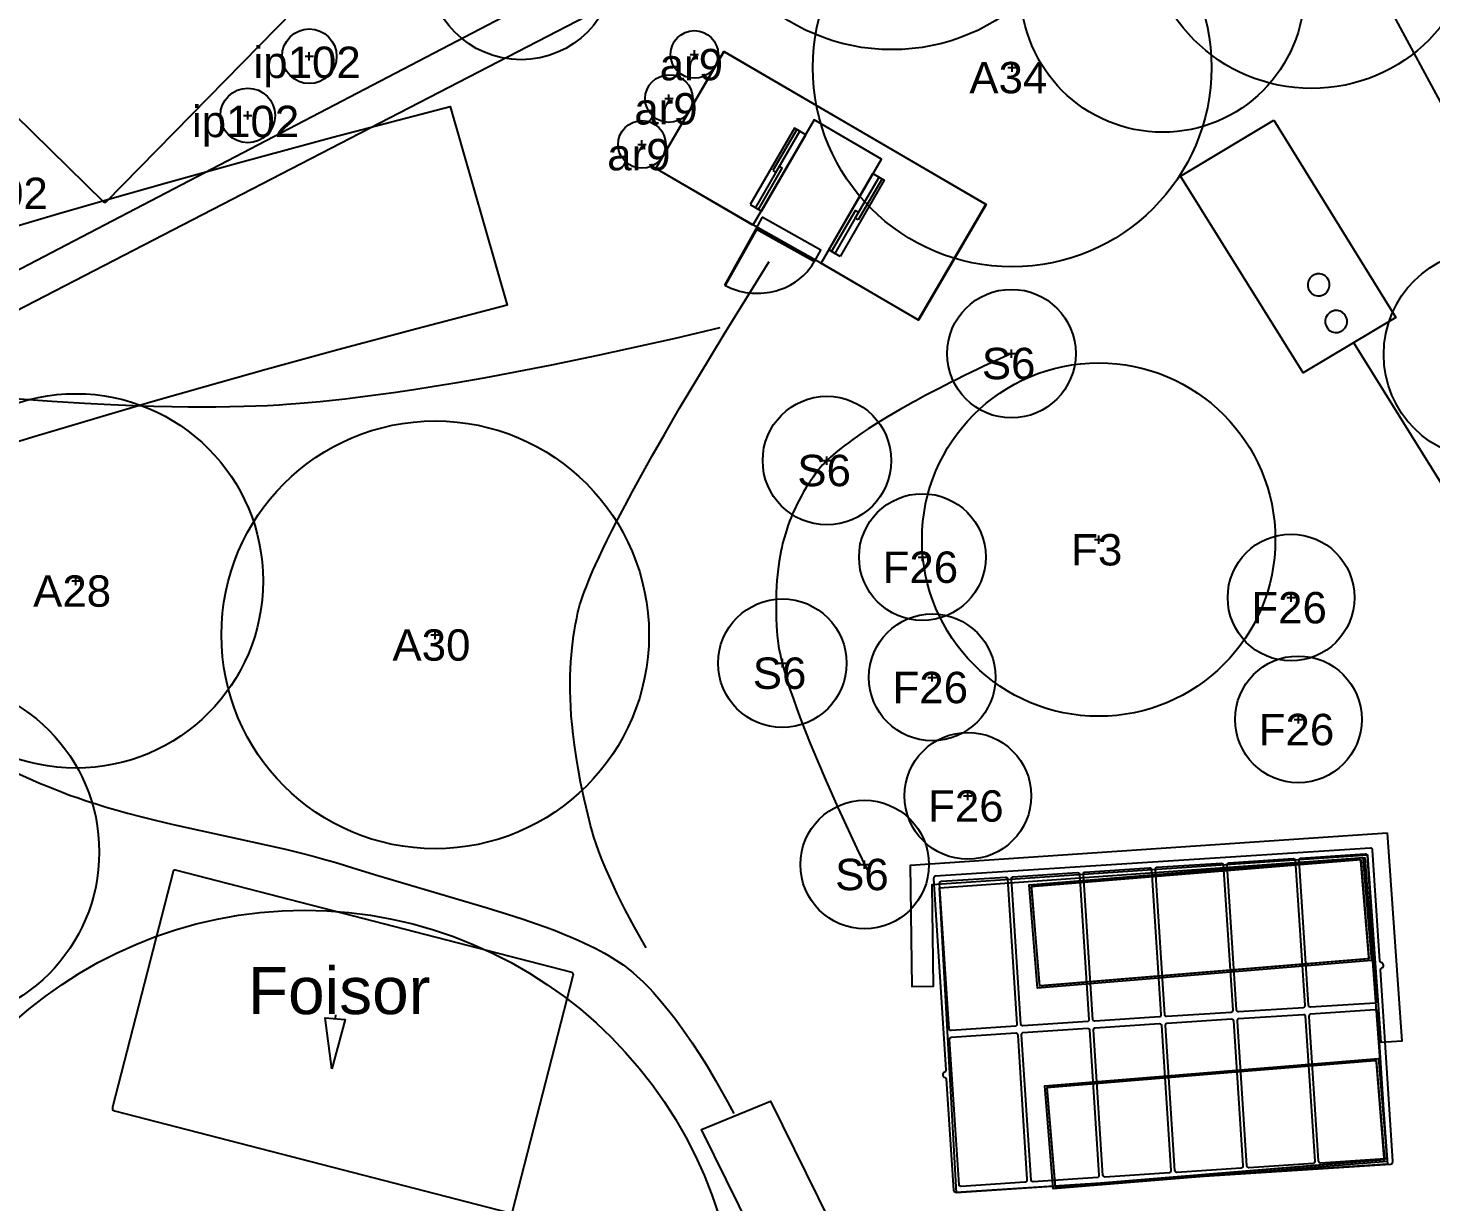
# Model space of a CAD drawing. Header units: millimetres. Extents: x 0 to 135, y -17 to 120.
# Drawn here: x 68.67 to 85.64, y 66.62 to 80.81 of the extents above; entities that cross this region are included whole.
import ezdxf

# ---------------------------------------------------------------- set-up
doc = ezdxf.new("R2010")
doc.units = ezdxf.units.MM
for name, color, linetype in [('Accessory', 7, 'Continuous'), ('Cylinder', 7, 'Continuous'), ('Door', 7, 'Continuous'), ('Edging', 7, 'Continuous'), ('Extrusion', 7, 'Continuous'), ('Fence', 7, 'Continuous'), ('House', 7, 'Continuous'), ('Label', 7, 'Continuous'), ('Path', 7, 'Continuous'), ('Patio', 7, 'Continuous'), ('Plan View', 7, 'Continuous'), ('Plant', 7, 'Continuous'), ('Plant Row', 7, 'Continuous'), ('Region', 7, 'Continuous'), ('Retaining Wall', 7, 'Continuous'), ('Sprinkler Line', 7, 'Continuous'), ('Stone Path', 7, 'Continuous')]:
    doc.layers.add(name, color=color, linetype=linetype)
picture_1 = doc.add_image_def('image1.jpg', size_in_pixel=(8192, 8192))

# ---------------------------------------------------------------- blocks, each defined once
blk = doc.blocks.new('1')
at = {"flags": 1}
for tag in ['Export Name', 'Export Layer']:
    blk.add_attdef(tag, (0, 0), '', height=0.0254, dxfattribs=at)
at = {"layer": 'Plan View'}
image = blk.add_image(picture_1, insert=(0, 0), size_in_units=(120, 120), dxfattribs=dict(at, fade=50))
image.dxf.flags = 7
blk = doc.blocks.new('8')
at = {"layer": 'Path'}
blk.add_lwpolyline([(84.722, 51.474), (76.816, 67.495), (77.648, 67.837), (85.554, 51.816)], close=True, dxfattribs=at)
at = {"flags": 1}
for tag in ['Export Name', 'Export Layer']:
    blk.add_attdef(tag, (0, 0), '', height=0.0254, dxfattribs=at)
blk = doc.blocks.new('12')
at = {"layer": 'Retaining Wall'}
blk.add_lwpolyline([(85.106, 71.081), (85.285, 68.563), (85.032, 68.545), (84.871, 70.81), (79.599, 70.452), (79.615, 69.223), (79.361, 69.219), (79.342, 70.689)], close=True, dxfattribs=at)
at = {"flags": 1}
for tag in ['Export Name', 'Export Layer']:
    blk.add_attdef(tag, (0, 0), '', height=0.0254, dxfattribs=at)
blk = doc.blocks.new('13')
at = {"layer": 'Region'}
blk.add_lwpolyline([(84.836, 70.782), (85.111, 67.074), (79.9, 66.728), (79.694, 70.418)], close=True, dxfattribs=at)
at = {"flags": 1}
for tag in ['Export Name', 'Export Layer']:
    blk.add_attdef(tag, (0, 0), '', height=0.0254, dxfattribs=at)
blk = doc.blocks.new('26')
at = {"layer": 'Path'}
blk.add_lwpolyline([(68.5, 78.405), (69.043, 78.565), (69.633, 78.736), (70.357, 78.942), (71.228, 79.184), (72.359, 79.49), (73.776, 79.862), (74.465, 77.459), (73.373, 77.174), (72.416, 76.917), (71.553, 76.68), (70.81, 76.472), (70.186, 76.293), (69.651, 76.138), (69.165, 75.993), (68.731, 75.862), (68.351, 75.745)], dxfattribs=at)
at = {"flags": 1}
for tag in ['Export Name', 'Export Layer']:
    blk.add_attdef(tag, (0, 0), '', height=0.0254, dxfattribs=at)
blk = doc.blocks.new('32')
at = {"layer": 'Patio'}
blk.add_lwpolyline([(83.737, 79.695), (85.213, 77.311), (84.089, 76.641), (82.606, 79.018)], close=True, dxfattribs=at)
at = {"flags": 1}
for tag in ['Export Name', 'Export Layer']:
    blk.add_attdef(tag, (0, 0), '', height=0.0254, dxfattribs=at)
blk = doc.blocks.new('33')
at = {"layer": 'House'}
blk.add_lwpolyline([(77.437, 78.426), (76.265, 79.11), (77.09, 80.524), (80.256, 78.677), (79.44, 77.278), (78.261, 77.965), (78.993, 79.225), (78.178, 79.7)], close=True, dxfattribs=at)
at = {"flags": 1}
for tag in ['Export Name', 'Export Layer']:
    blk.add_attdef(tag, (0, 0), '', height=0.0254, dxfattribs=at)
blk = doc.blocks.new('34')
at = {"layer": 'House'}
blk.add_lwpolyline([(77.434, 78.428), (76.262, 79.112), (77.086, 80.526), (80.253, 78.679), (79.437, 77.28), (78.258, 77.968)], close=True, dxfattribs=at)
at = {"flags": 1}
for tag in ['Export Name', 'Export Layer']:
    blk.add_attdef(tag, (0, 0), '', height=0.0254, dxfattribs=at)
blk = doc.blocks.new('49')
at = {"layer": 'Door'}
for points in [[(78.49, 78.047), (78.353, 78.127), (78.888, 79.05), (79.026, 78.97)], [(78.71, 78.489), (78.673, 78.51), (78.962, 79.007), (78.998, 78.986)], [(78.426, 78.085), (78.389, 78.106), (78.678, 78.603), (78.714, 78.581)]]:
    blk.add_lwpolyline(points, close=True, dxfattribs=at)
at = {"flags": 1}
for tag in ['Export Name', 'Export Layer']:
    blk.add_attdef(tag, (0, 0), '', height=0.0254, dxfattribs=at)
blk = doc.blocks.new('50')
at = {"layer": 'Door'}
for points in [[(77.403, 78.675), (77.54, 78.595), (78.076, 79.518), (77.939, 79.598)], [(77.677, 79.085), (77.714, 79.064), (78.003, 79.56), (77.966, 79.582)], [(77.467, 78.638), (77.503, 78.617), (77.792, 79.113), (77.755, 79.135)]]:
    blk.add_lwpolyline(points, close=True, dxfattribs=at)
at = {"flags": 1}
for tag in ['Export Name', 'Export Layer']:
    blk.add_attdef(tag, (0, 0), '', height=0.0254, dxfattribs=at)
blk = doc.blocks.new('51')
at = {"layer": 'Door'}
for points in [[(77.097, 77.7), (77.478, 78.382)], [(77.102, 77.697), (77.136, 77.68), (77.17, 77.665), (77.205, 77.651), (77.241, 77.639), (77.276, 77.629), (77.313, 77.62), (77.349, 77.613), (77.386, 77.608), (77.423, 77.605), (77.46, 77.603), (77.497, 77.602), (77.534, 77.603), (77.571, 77.606), (77.608, 77.611), (77.645, 77.617), (77.681, 77.624), (77.717, 77.633), (77.752, 77.644), (77.787, 77.656), (77.821, 77.67), (77.855, 77.685), (77.888, 77.702), (77.92, 77.72), (77.951, 77.74), (77.976, 77.758), (78.001, 77.776), (78.024, 77.796), (78.047, 77.816), (78.069, 77.838), (78.091, 77.861), (78.111, 77.884), (78.13, 77.909), (78.149, 77.935), (78.166, 77.961), (78.182, 77.989)]]:
    blk.add_lwpolyline(points, dxfattribs=at)
for points in [[(77.484, 78.379), (77.102, 77.697), (77.136, 77.68), (77.17, 77.665), (77.205, 77.651), (77.241, 77.639), (77.276, 77.629), (77.313, 77.62), (77.349, 77.613), (77.386, 77.608), (77.423, 77.605), (77.46, 77.603), (77.497, 77.602), (77.534, 77.603), (77.571, 77.606), (77.608, 77.611), (77.645, 77.617), (77.681, 77.624), (77.717, 77.633), (77.752, 77.644), (77.787, 77.656), (77.821, 77.67), (77.855, 77.685), (77.888, 77.702), (77.92, 77.72), (77.951, 77.74), (77.976, 77.758), (78.001, 77.776), (78.024, 77.796), (78.047, 77.816), (78.069, 77.838), (78.091, 77.861), (78.111, 77.884), (78.13, 77.909), (78.149, 77.935), (78.166, 77.961), (78.182, 77.989)], [(77.549, 78.521), (77.471, 78.383), (78.181, 77.986), (78.258, 78.125)]]:
    blk.add_lwpolyline(points, close=True, dxfattribs=at)
at = {"flags": 1}
for tag in ['Export Name', 'Export Layer']:
    blk.add_attdef(tag, (0, 0), '', height=0.0254, dxfattribs=at)
blk = doc.blocks.new('66')
at = {"layer": 'Fence'}
blk.add_lwpolyline([(84.144, 62.277), (96.114, 68.058)], dxfattribs=at)
at = {"flags": 1}
for tag in ['Export Name', 'Export Layer']:
    blk.add_attdef(tag, (0, 0), '', height=0.0254, dxfattribs=at)
blk = doc.blocks.new('71')
at = {"layer": 'Plant'}
for points in [[(80.52, 80.331), (80.621, 80.331)], [(80.571, 80.28), (80.571, 80.382)]]:
    blk.add_lwpolyline(points, dxfattribs=at)
blk.add_circle((80.571, 80.331), 2.41, dxfattribs=at)
at = {"flags": 1}
for tag in ['Export Name', 'Export Layer']:
    blk.add_attdef(tag, (0, 0), '', height=0.0254, dxfattribs=at)
blk = doc.blocks.new('72')
at = {"layer": 'Plant'}
for points in [[(79.067, 82.957), (79.168, 82.957)], [(79.118, 82.906), (79.118, 83.008)]]:
    blk.add_lwpolyline(points, dxfattribs=at)
blk.add_circle((79.118, 82.957), 2.41, dxfattribs=at)
at = {"flags": 1}
for tag in ['Export Name', 'Export Layer']:
    blk.add_attdef(tag, (0, 0), '', height=0.0254, dxfattribs=at)
blk = doc.blocks.new('82')
at = {"layer": 'Plant'}
for points in [[(86.281, 76.862), (86.382, 76.862)], [(86.331, 76.811), (86.331, 76.912)]]:
    blk.add_lwpolyline(points, dxfattribs=at)
blk.add_circle((86.331, 76.862), 1.266, dxfattribs=at)
at = {"flags": 1}
for tag in ['Export Name', 'Export Layer']:
    blk.add_attdef(tag, (0, 0), '', height=0.0254, dxfattribs=at)
blk = doc.blocks.new('88')
at = {"layer": 'Plant'}
for points in [[(79.435, 74.414), (79.536, 74.414)], [(79.486, 74.363), (79.486, 74.465)]]:
    blk.add_lwpolyline(points, dxfattribs=at)
blk.add_circle((79.486, 74.414), 0.766, dxfattribs=at)
at = {"flags": 1}
for tag in ['Export Name', 'Export Layer']:
    blk.add_attdef(tag, (0, 0), '', height=0.0254, dxfattribs=at)
blk = doc.blocks.new('89')
at = {"layer": 'Plant'}
for points in [[(83.982, 72.452), (84.084, 72.452)], [(84.033, 72.401), (84.033, 72.502)]]:
    blk.add_lwpolyline(points, dxfattribs=at)
blk.add_circle((84.033, 72.452), 0.766, dxfattribs=at)
at = {"flags": 1}
for tag in ['Export Name', 'Export Layer']:
    blk.add_attdef(tag, (0, 0), '', height=0.0254, dxfattribs=at)
blk = doc.blocks.new('90')
at = {"layer": 'Plant'}
for points in [[(83.944, 73.874), (83.944, 73.976)], [(83.893, 73.925), (83.995, 73.925)]]:
    blk.add_lwpolyline(points, dxfattribs=at)
blk.add_circle((83.944, 73.925), 0.766, dxfattribs=at)
at = {"flags": 1}
for tag in ['Export Name', 'Export Layer']:
    blk.add_attdef(tag, (0, 0), '', height=0.0254, dxfattribs=at)
blk = doc.blocks.new('91')
at = {"layer": 'Plant'}
for points in [[(79.985, 71.528), (80.086, 71.528)], [(80.036, 71.477), (80.036, 71.579)]]:
    blk.add_lwpolyline(points, dxfattribs=at)
blk.add_circle((80.036, 71.528), 0.766, dxfattribs=at)
at = {"flags": 1}
for tag in ['Export Name', 'Export Layer']:
    blk.add_attdef(tag, (0, 0), '', height=0.0254, dxfattribs=at)
blk = doc.blocks.new('92')
at = {"layer": 'Plant'}
for points in [[(76.679, 80.489), (76.78, 80.489)], [(76.729, 80.438), (76.729, 80.54)]]:
    blk.add_lwpolyline(points, dxfattribs=at)
blk.add_circle((76.729, 80.489), 0.288, dxfattribs=at)
at = {"flags": 1}
for tag in ['Export Name', 'Export Layer']:
    blk.add_attdef(tag, (0, 0), '', height=0.0254, dxfattribs=at)
blk = doc.blocks.new('93')
at = {"layer": 'Plant'}
for points in [[(76.371, 79.955), (76.473, 79.955)], [(76.422, 79.904), (76.422, 80.006)]]:
    blk.add_lwpolyline(points, dxfattribs=at)
blk.add_circle((76.422, 79.955), 0.288, dxfattribs=at)
at = {"flags": 1}
for tag in ['Export Name', 'Export Layer']:
    blk.add_attdef(tag, (0, 0), '', height=0.0254, dxfattribs=at)
blk = doc.blocks.new('100')
at = {"layer": 'Plant'}
for points in [[(71.277, 79.752), (71.379, 79.752)], [(71.328, 79.701), (71.328, 79.803)]]:
    blk.add_lwpolyline(points, dxfattribs=at)
blk.add_circle((71.328, 79.752), 0.33, dxfattribs=at)
at = {"flags": 1}
for tag in ['Export Name', 'Export Layer']:
    blk.add_attdef(tag, (0, 0), '', height=0.0254, dxfattribs=at)
blk = doc.blocks.new('114')
at = {"layer": 'Plant'}
for points in [[(73.544, 73.474), (73.646, 73.474)], [(73.595, 73.423), (73.595, 73.524)]]:
    blk.add_lwpolyline(points, dxfattribs=at)
blk.add_circle((73.595, 73.474), 2.585, dxfattribs=at)
at = {"flags": 1}
for tag in ['Export Name', 'Export Layer']:
    blk.add_attdef(tag, (0, 0), '', height=0.0254, dxfattribs=at)
blk = doc.blocks.new('130')
at = {"layer": 'Plant'}
for points in [[(74.633, 81.509), (74.633, 81.61)], [(74.582, 81.56), (74.684, 81.56)]]:
    blk.add_lwpolyline(points, dxfattribs=at)
blk.add_circle((74.633, 81.56), 1.134, dxfattribs=at)
at = {"flags": 1}
for tag in ['Export Name', 'Export Layer']:
    blk.add_attdef(tag, (0, 0), '', height=0.0254, dxfattribs=at)
blk = doc.blocks.new('138')
at = {"layer": 'Plant'}
for points in [[(69.251, 74.075), (69.251, 74.176)], [(69.2, 74.126), (69.302, 74.126)]]:
    blk.add_lwpolyline(points, dxfattribs=at)
blk.add_circle((69.251, 74.126), 2.263, dxfattribs=at)
at = {"flags": 1}
for tag in ['Export Name', 'Export Layer']:
    blk.add_attdef(tag, (0, 0), '', height=0.0254, dxfattribs=at)
blk = doc.blocks.new('152')
at = {"layer": 'Plant'}
for points in [[(81.618, 74.574), (81.618, 74.676)], [(81.567, 74.625), (81.668, 74.625)]]:
    blk.add_lwpolyline(points, dxfattribs=at)
blk.add_circle((81.618, 74.625), 2.136, dxfattribs=at)
at = {"flags": 1}
for tag in ['Export Name', 'Export Layer']:
    blk.add_attdef(tag, (0, 0), '', height=0.0254, dxfattribs=at)
blk = doc.blocks.new('179')
at = {"layer": 'Accessory'}
blk.add_lwpolyline([(74.481, 66.493), (74.504, 66.488), (74.51, 66.488), (74.516, 66.489), (74.522, 66.493), (74.529, 66.505), (75.265, 69.355), (75.266, 69.367), (75.264, 69.378), (75.261, 69.384), (75.252, 69.391), (70.453, 70.629), (70.447, 70.63), (70.441, 70.628), (70.435, 70.625), (70.428, 70.614), (69.692, 67.763), (69.691, 67.746), (69.695, 67.734), (69.701, 67.729), (69.717, 67.722)], close=True, dxfattribs=at)
at = {"flags": 1}
for tag in ['Export Name', 'Export Layer']:
    blk.add_attdef(tag, (0, 0), '', height=0.0254, dxfattribs=at)
blk = doc.blocks.new('186')
at = {"layer": 'Accessory'}
blk.add_lwpolyline([(69.596, 78.703), (69.606, 78.702), (69.612, 78.705), (72.091, 81.233), (72.096, 81.24), (72.098, 81.246), (72.1, 81.253), (72.099, 81.26), (72.094, 81.273), (68.222, 85.07), (68.208, 85.079), (68.202, 85.081), (68.194, 85.081), (68.188, 85.079), (65.71, 82.551), (65.705, 82.544), (65.701, 82.531), (65.701, 82.525), (65.706, 82.511), (69.586, 78.709)], close=True, dxfattribs=at)
at = {"flags": 1}
for tag in ['Export Name', 'Export Layer']:
    blk.add_attdef(tag, (0, 0), '', height=0.0254, dxfattribs=at)
blk = doc.blocks.new('203')
at = {"layer": 'Accessory'}
for points in [[(79.879, 66.74), (79.891, 66.738), (85.148, 67.077), (85.159, 67.08), (85.165, 67.083), (85.172, 67.093), (85.174, 67.111), (85.026, 69.423), (85.029, 69.435), (85.032, 69.441), (85.039, 69.446), (85.051, 69.452), (85.057, 69.458), (85.061, 69.47), (85.061, 69.481), (85.059, 69.493), (85.055, 69.502), (85.049, 69.507), (85.032, 69.513), (85.026, 69.517), (85.019, 69.533), (84.93, 70.872), (84.927, 70.884), (84.922, 70.892), (84.915, 70.895), (84.904, 70.897), (79.641, 70.557), (79.633, 70.554), (79.63, 70.551), (79.623, 70.542), (79.621, 70.525), (79.769, 68.218), (79.768, 68.206), (79.766, 68.2), (79.763, 68.194), (79.756, 68.189), (79.745, 68.183), (79.739, 68.177), (79.734, 68.165), (79.734, 68.148), (79.738, 68.137), (79.742, 68.131), (79.746, 68.127), (79.763, 68.122), (79.769, 68.117), (79.775, 68.106), (79.864, 66.763), (79.868, 66.751), (79.873, 66.744)], [(83.304, 68.917), (83.299, 68.919), (83.293, 68.925), (83.286, 68.942), (83.173, 70.687), (83.175, 70.704), (83.178, 70.71), (83.183, 70.716), (83.189, 70.719), (83.971, 70.771), (83.977, 70.77), (83.983, 70.768), (83.99, 70.762), (83.995, 70.751), (84.109, 68.994), (84.107, 68.983), (84.104, 68.976), (84.099, 68.97), (84.093, 68.967), (83.31, 68.916)], [(84.168, 68.975), (84.161, 68.983), (84.156, 69), (84.043, 70.745), (84.044, 70.756), (84.046, 70.763), (84.052, 70.772), (84.058, 70.775), (84.84, 70.827), (84.852, 70.825), (84.859, 70.82), (84.864, 70.809), (84.979, 69.052), (84.977, 69.041), (84.974, 69.032), (84.968, 69.026), (84.962, 69.023), (84.18, 68.972), (84.174, 68.973)], [(80.69, 68.75), (80.685, 68.754), (80.678, 68.768), (80.564, 70.519), (80.565, 70.53), (80.569, 70.542), (80.575, 70.548), (80.58, 70.551), (81.363, 70.602), (81.374, 70.599), (81.38, 70.594), (81.385, 70.582), (81.499, 68.826), (81.497, 68.815), (81.495, 68.809), (81.49, 68.803), (81.485, 68.799), (80.702, 68.747), (80.696, 68.748)], [(81.56, 68.806), (81.554, 68.811), (81.548, 68.822), (81.434, 70.577), (81.435, 70.588), (81.44, 70.6), (81.444, 70.604), (81.45, 70.607), (82.232, 70.659), (82.239, 70.658), (82.244, 70.656), (82.25, 70.651), (82.256, 70.635), (82.369, 68.884), (82.368, 68.873), (82.365, 68.865), (82.36, 68.858), (82.354, 68.855), (81.571, 68.803), (81.566, 68.804)], [(82.435, 68.86), (82.429, 68.862), (82.423, 68.867), (82.418, 68.879), (82.304, 70.635), (82.305, 70.646), (82.308, 70.653), (82.313, 70.66), (82.321, 70.664), (83.102, 70.715), (83.113, 70.712), (83.119, 70.708), (83.125, 70.693), (83.239, 68.936), (83.237, 68.925), (83.234, 68.919), (83.227, 68.913), (83.218, 68.91), (82.441, 68.859)], [(79.827, 68.691), (79.821, 68.693), (79.814, 68.699), (79.809, 68.71), (79.694, 70.467), (79.696, 70.478), (79.699, 70.487), (79.705, 70.493), (79.717, 70.496), (80.493, 70.546), (80.499, 70.545), (80.506, 70.542), (80.511, 70.536), (80.515, 70.525), (80.629, 68.768), (80.627, 68.755), (80.621, 68.747), (80.615, 68.743), (79.833, 68.691)], [(83.426, 67.033), (83.42, 67.036), (83.414, 67.041), (83.409, 67.054), (83.295, 68.803), (83.297, 68.82), (83.3, 68.826), (83.304, 68.832), (83.31, 68.835), (84.093, 68.887), (84.099, 68.887), (84.105, 68.884), (84.112, 68.878), (84.116, 68.867), (84.23, 67.111), (84.228, 67.099), (84.226, 67.093), (84.22, 67.087), (84.214, 67.084), (83.432, 67.033)], [(84.29, 67.092), (84.283, 67.099), (84.277, 67.116), (84.165, 68.861), (84.166, 68.873), (84.168, 68.88), (84.174, 68.888), (84.18, 68.892), (84.962, 68.944), (84.974, 68.942), (84.98, 68.936), (84.986, 68.925), (85.1, 67.169), (85.098, 67.157), (85.095, 67.149), (85.09, 67.143), (85.083, 67.14), (84.301, 67.089), (84.296, 67.09)], [(80.812, 66.866), (80.806, 66.87), (80.801, 66.881), (80.686, 68.641), (80.688, 68.652), (80.691, 68.658), (80.696, 68.665), (80.702, 68.667), (81.485, 68.719), (81.49, 68.718), (81.496, 68.716), (81.502, 68.71), (81.507, 68.699), (81.62, 66.943), (81.618, 66.928), (81.612, 66.919), (81.606, 66.916), (80.824, 66.864)], [(81.682, 66.922), (81.676, 66.927), (81.67, 66.938), (81.556, 68.699), (81.558, 68.71), (81.561, 68.716), (81.568, 68.722), (81.577, 68.725), (82.354, 68.776), (82.365, 68.773), (82.371, 68.768), (82.375, 68.763), (82.378, 68.751), (82.49, 67.001), (82.489, 66.989), (82.487, 66.983), (82.481, 66.975), (82.475, 66.972), (81.693, 66.92), (81.687, 66.921)], [(82.557, 66.977), (82.551, 66.979), (82.545, 66.984), (82.539, 66.996), (82.426, 68.751), (82.427, 68.763), (82.429, 68.769), (82.435, 68.777), (82.441, 68.78), (83.223, 68.832), (83.235, 68.829), (83.241, 68.824), (83.247, 68.809), (83.36, 67.059), (83.36, 67.047), (83.355, 67.035), (83.349, 67.03), (83.339, 67.026), (82.563, 66.976)], [(79.949, 66.808), (79.943, 66.81), (79.936, 66.815), (79.93, 66.827), (79.816, 68.583), (79.818, 68.594), (79.821, 68.603), (79.827, 68.609), (79.838, 68.613), (80.615, 68.663), (80.621, 68.662), (80.629, 68.658), (80.633, 68.652), (80.639, 68.635), (80.751, 66.89), (80.75, 66.879), (80.748, 66.872), (80.746, 66.867), (80.737, 66.86), (80.725, 66.857), (79.954, 66.808)]]:
    blk.add_lwpolyline(points, close=True, dxfattribs=at)
at = {"flags": 1}
for tag in ['Export Name', 'Export Layer']:
    blk.add_attdef(tag, (0, 0), '', height=0.0254, dxfattribs=at)
blk = doc.blocks.new('208')
at = {"layer": 'Plant'}
for points in [[(67.396, 70.848), (67.498, 70.848)], [(67.447, 70.797), (67.447, 70.899)]]:
    blk.add_lwpolyline(points, dxfattribs=at)
blk.add_circle((67.447, 70.848), 2.085, dxfattribs=at)
at = {"flags": 1}
for tag in ['Export Name', 'Export Layer']:
    blk.add_attdef(tag, (0, 0), '', height=0.0254, dxfattribs=at)
blk = doc.blocks.new('213')
at = {"layer": 'Plant'}
for points in [[(79.554, 72.96), (79.656, 72.96)], [(79.605, 72.909), (79.605, 73.011)]]:
    blk.add_lwpolyline(points, dxfattribs=at)
blk.add_circle((79.605, 72.96), 0.766, dxfattribs=at)
at = {"flags": 1}
for tag in ['Export Name', 'Export Layer']:
    blk.add_attdef(tag, (0, 0), '', height=0.0254, dxfattribs=at)
blk = doc.blocks.new('223')
at = {"layer": 'Plant'}
for points in [[(71.964, 64.901), (72.066, 64.901)], [(72.015, 64.85), (72.015, 64.951)]]:
    blk.add_lwpolyline(points, dxfattribs=at)
blk.add_circle((72.015, 64.901), 5.244, dxfattribs=at)
at = {"flags": 1}
for tag in ['Export Name', 'Export Layer']:
    blk.add_attdef(tag, (0, 0), '', height=0.0254, dxfattribs=at)
blk = doc.blocks.new('271')
at = {"layer": 'Plant'}
for points in [[(72.022, 80.467), (72.123, 80.467)], [(72.073, 80.416), (72.073, 80.518)]]:
    blk.add_lwpolyline(points, dxfattribs=at)
blk.add_circle((72.073, 80.467), 0.33, dxfattribs=at)
at = {"flags": 1}
for tag in ['Export Name', 'Export Layer']:
    blk.add_attdef(tag, (0, 0), '', height=0.0254, dxfattribs=at)
blk = doc.blocks.new('273')
at = {"layer": 'Plant'}
for points in [[(76.044, 79.401), (76.145, 79.401)], [(76.095, 79.35), (76.095, 79.452)]]:
    blk.add_lwpolyline(points, dxfattribs=at)
blk.add_circle((76.095, 79.401), 0.288, dxfattribs=at)
at = {"flags": 1}
for tag in ['Export Name', 'Export Layer']:
    blk.add_attdef(tag, (0, 0), '', height=0.0254, dxfattribs=at)
blk = doc.blocks.new('321')
at = {"layer": 'Sprinkler Line'}
blk.add_lwpolyline([(83.106, 85.478), (40.74, 63.377)], dxfattribs=at)
at = {"flags": 1}
for tag in ['Export Name', 'Export Layer']:
    blk.add_attdef(tag, (0, 0), '', height=0.0254, dxfattribs=at)
blk = doc.blocks.new('322')
at = {"layer": 'Extrusion'}
blk.add_lwpolyline([(81.098, 66.809), (81.104, 66.808), (85.059, 67.132), (85.063, 67.133), (85.068, 67.137), (85.07, 67.141), (85.072, 67.15), (84.978, 68.308), (84.975, 68.318), (84.971, 68.323), (84.967, 68.325), (84.958, 68.326), (81.006, 68.002), (81.003, 68.001), (80.998, 67.998), (80.995, 67.993), (80.993, 67.985), (81.088, 66.826), (81.091, 66.816), (81.095, 66.811)], close=True, dxfattribs=at)
at = {"flags": 1}
for tag in ['Export Name', 'Export Layer']:
    blk.add_attdef(tag, (0, 0), '', height=0.0254, dxfattribs=at)
blk = doc.blocks.new('323')
at = {"layer": 'Edging'}
for points in [[(85.003, 68.354), (85.105, 67.107), (81.067, 66.776), (80.965, 68.023)], [(84.979, 68.327), (80.993, 68), (81.091, 66.804), (85.077, 67.131)]]:
    blk.add_lwpolyline(points, close=True, dxfattribs=at)
at = {"flags": 1}
for tag in ['Export Name', 'Export Layer']:
    blk.add_attdef(tag, (0, 0), '', height=0.0254, dxfattribs=at)
blk = doc.blocks.new('324')
at = {"layer": 'Edging'}
for points in [[(84.813, 70.783), (84.915, 69.536), (80.878, 69.205), (80.776, 70.452)], [(84.79, 70.755), (80.803, 70.429), (80.901, 69.233), (84.888, 69.56)]]:
    blk.add_lwpolyline(points, close=True, dxfattribs=at)
at = {"flags": 1}
for tag in ['Export Name', 'Export Layer']:
    blk.add_attdef(tag, (0, 0), '', height=0.0254, dxfattribs=at)
blk = doc.blocks.new('325')
at = {"layer": 'Extrusion'}
blk.add_lwpolyline([(80.908, 69.238), (80.914, 69.237), (84.869, 69.561), (84.873, 69.562), (84.878, 69.566), (84.881, 69.57), (84.883, 69.578), (84.788, 70.737), (84.785, 70.747), (84.781, 70.752), (84.777, 70.754), (84.768, 70.755), (80.816, 70.431), (80.813, 70.43), (80.808, 70.427), (80.806, 70.422), (80.804, 70.414), (80.898, 69.255), (80.901, 69.245), (80.905, 69.24)], close=True, dxfattribs=at)
at = {"flags": 1}
for tag in ['Export Name', 'Export Layer']:
    blk.add_attdef(tag, (0, 0), '', height=0.0254, dxfattribs=at)
blk = doc.blocks.new('338')
at = {"layer": 'Plant Row'}
blk.add_circle((82.391, 81.264), 1.715, dxfattribs=at)
at = {"flags": 1}
for tag in ['Export Name', 'Export Layer']:
    blk.add_attdef(tag, (0, 0), '', height=0.0254, dxfattribs=at)
blk = doc.blocks.new('339')
at = {"layer": 'Plant Row'}
blk.add_circle((84.192, 82.089), 2.011, dxfattribs=at)
at = {"flags": 1}
for tag in ['Export Name', 'Export Layer']:
    blk.add_attdef(tag, (0, 0), '', height=0.0254, dxfattribs=at)
blk = doc.blocks.new('366')
at = {"layer": 'Stone Path'}
blk.add_lwpolyline([(63.485, 76.436), (65.417, 76.446), (66.443, 76.44), (66.748, 76.436), (66.908, 76.432), (67.094, 76.425), (67.352, 76.412), (67.78, 76.384), (68.96, 76.299), (69.353, 76.274), (69.673, 76.257), (69.944, 76.245), (70.191, 76.237), (70.412, 76.232), (70.607, 76.229), (70.775, 76.229), (70.944, 76.23), (71.113, 76.232), (71.283, 76.237), (71.425, 76.242), (71.568, 76.248), (71.71, 76.256), (71.796, 76.262), (71.911, 76.27), (72.057, 76.282), (72.205, 76.296), (72.355, 76.311), (72.506, 76.328), (72.689, 76.35), (72.874, 76.373), (73.09, 76.403), (73.338, 76.44), (73.584, 76.479), (73.859, 76.524), (74.189, 76.582), (74.566, 76.652), (75.005, 76.738), (75.567, 76.854), (76.499, 77.061), (77.04, 77.189)], dxfattribs=at)
at = {"flags": 1}
for tag in ['Export Name', 'Export Layer']:
    blk.add_attdef(tag, (0, 0), '', height=0.0254, dxfattribs=at)
blk = doc.blocks.new('367')
at = {"layer": 'Stone Path'}
blk.add_lwpolyline([(76.145, 69.689), (76.004, 69.939), (75.887, 70.16), (75.795, 70.345), (75.721, 70.503), (75.662, 70.636), (75.615, 70.751), (75.575, 70.854), (75.541, 70.947), (75.514, 71.029), (75.492, 71.099), (75.473, 71.168), (75.463, 71.207), (75.396, 71.493), (75.354, 71.694), (75.323, 71.859), (75.298, 72.006), (75.278, 72.144), (75.262, 72.273), (75.25, 72.391), (75.241, 72.497), (75.235, 72.605), (75.231, 72.7), (75.228, 72.797), (75.228, 72.894), (75.229, 72.978), (75.232, 73.062), (75.237, 73.147), (75.243, 73.232), (75.251, 73.317), (75.259, 73.389), (75.269, 73.46), (75.28, 73.532), (75.292, 73.604), (75.306, 73.676), (75.321, 73.748), (75.329, 73.777), (75.337, 73.808), (75.346, 73.84), (75.356, 73.874), (75.368, 73.909), (75.38, 73.945), (75.401, 74.001), (75.423, 74.06), (75.448, 74.121), (75.475, 74.185), (75.503, 74.251), (75.534, 74.319), (75.577, 74.413), (75.623, 74.511), (75.672, 74.611), (75.737, 74.74), (75.805, 74.874), (75.891, 75.038), (75.981, 75.205), (76.09, 75.405), (76.219, 75.636), (76.367, 75.896), (76.551, 76.212), (76.781, 76.601), (77.088, 77.109), (77.635, 77.988)], dxfattribs=at)
at = {"flags": 1}
for tag in ['Export Name', 'Export Layer']:
    blk.add_attdef(tag, (0, 0), '', height=0.0254, dxfattribs=at)
blk = doc.blocks.new('390')
at = {"layer": 'Plant Row'}
for points in [[(80.563, 76.873), (80.317, 76.761), (80.229, 76.72), (80.157, 76.685), (79.997, 76.608), (79.896, 76.558), (79.836, 76.528), (79.681, 76.449), (79.554, 76.382), (79.521, 76.365), (79.407, 76.303), (79.375, 76.285), (79.244, 76.212), (79.211, 76.193), (79.114, 76.137), (79.066, 76.108), (78.971, 76.051), (78.908, 76.012), (78.832, 75.963), (78.758, 75.914), (78.7, 75.875), (78.645, 75.835), (78.591, 75.796), (78.539, 75.757), (78.501, 75.728), (78.465, 75.698), (78.441, 75.679), (78.408, 75.65), (78.375, 75.621), (78.354, 75.602), (78.334, 75.583), (78.315, 75.564), (78.297, 75.545), (78.279, 75.527), (78.262, 75.508), (78.246, 75.49), (78.23, 75.471), (78.216, 75.453), (78.202, 75.435), (78.164, 75.381), (78.128, 75.327), (78.122, 75.318), (78.116, 75.309), (78.082, 75.255), (78.049, 75.201), (78.024, 75.156), (77.995, 75.102), (77.967, 75.048), (77.946, 75.002), (77.921, 74.948), (77.898, 74.893), (77.88, 74.847), (77.86, 74.792), (77.842, 74.736), (77.833, 74.708), (77.814, 74.642), (77.796, 74.576), (77.785, 74.529), (77.779, 74.5), (77.766, 74.432), (77.754, 74.364), (77.746, 74.305), (77.737, 74.236), (77.73, 74.165), (77.727, 74.135), (77.723, 74.063), (77.719, 73.98), (77.719, 73.969), (77.717, 73.906), (77.717, 73.809), (77.717, 73.755), (77.72, 73.655), (77.723, 73.599), (77.728, 73.507), (77.729, 73.484), (77.731, 73.461), (77.733, 73.436), (77.738, 73.399), (77.742, 73.372), (77.748, 73.332), (77.756, 73.29), (77.765, 73.246), (77.775, 73.201), (77.791, 73.139), (77.799, 73.108), (77.812, 73.059), (77.831, 72.992), (77.857, 72.907), (77.885, 72.819), (77.922, 72.71), (77.968, 72.581), (78.017, 72.448), (78.076, 72.295), (78.129, 72.161), (78.216, 71.95), (78.321, 71.706), (78.462, 71.389), (78.693, 70.891), (78.819, 70.634)], [(80.512, 76.873), (80.614, 76.873)], [(80.563, 76.822), (80.563, 76.924)], [(78.281, 75.58), (78.382, 75.58)], [(78.332, 75.53), (78.332, 75.631)], [(77.742, 73.131), (77.844, 73.131)], [(77.793, 73.08), (77.793, 73.182)], [(78.788, 70.646), (78.788, 70.748)], [(78.737, 70.697), (78.839, 70.697)]]:
    blk.add_lwpolyline(points, dxfattribs=at)
for centre in [(80.563, 76.873), (78.332, 75.58), (77.793, 73.131), (78.788, 70.697)]:
    blk.add_circle(centre, 0.777, dxfattribs=at)
at = {"flags": 1}
for tag in ['Export Name', 'Export Layer']:
    blk.add_attdef(tag, (0, 0), '', height=0.0254, dxfattribs=at)
blk = doc.blocks.new('396')
at = {"layer": 'Stone Path'}
blk.add_lwpolyline([(61.136, 80.656), (61.638, 79.793), (62.078, 79.048), (62.466, 78.398), (62.801, 77.843), (63.091, 77.367), (63.328, 76.983), (63.565, 76.601), (63.773, 76.272), (63.949, 75.995), (64.122, 75.725), (64.264, 75.507), (64.403, 75.297), (64.512, 75.134), (64.619, 74.977), (64.722, 74.826), (64.798, 74.717), (64.872, 74.612), (64.944, 74.512), (65.014, 74.416), (65.082, 74.324), (65.147, 74.238), (65.189, 74.183), (65.231, 74.131), (65.271, 74.08), (65.31, 74.033), (65.347, 73.988), (65.384, 73.945), (65.419, 73.905), (65.453, 73.868), (65.486, 73.834), (65.501, 73.817), (65.61, 73.709), (65.716, 73.606), (65.806, 73.52), (65.895, 73.438), (65.983, 73.358), (66.07, 73.282), (66.156, 73.208), (66.243, 73.136), (66.328, 73.067), (66.414, 73), (66.5, 72.935), (66.586, 72.872), (66.672, 72.811), (66.758, 72.751), (66.86, 72.684), (66.962, 72.618), (67.066, 72.553), (67.171, 72.491), (67.293, 72.42), (67.418, 72.351), (67.546, 72.282), (67.71, 72.197), (67.897, 72.104), (68.128, 71.993), (68.488, 71.826), (68.649, 71.753), (68.73, 71.716), (68.812, 71.681), (68.893, 71.647), (68.974, 71.615), (69.075, 71.576), (69.175, 71.538), (69.276, 71.503), (69.376, 71.469), (69.496, 71.43), (69.615, 71.393), (69.734, 71.358), (69.873, 71.319), (70.031, 71.277), (70.209, 71.232), (70.425, 71.181), (71.546, 70.937), (71.783, 70.882), (71.961, 70.839), (72.12, 70.797), (72.26, 70.759), (72.38, 70.725), (72.5, 70.689), (72.601, 70.658), (72.902, 70.564), (74.224, 70.174), (74.471, 70.097), (74.659, 70.036), (74.808, 69.985), (74.936, 69.94), (75.045, 69.899), (75.151, 69.857), (75.239, 69.821), (75.325, 69.784), (75.394, 69.752), (75.462, 69.72), (75.528, 69.688), (75.591, 69.654), (75.641, 69.627), (75.689, 69.599), (75.736, 69.571), (75.781, 69.542), (75.825, 69.513), (75.868, 69.484), (75.899, 69.461), (75.929, 69.438), (75.96, 69.413), (75.99, 69.388), (76.03, 69.353), (76.071, 69.316), (76.11, 69.278), (76.15, 69.238), (76.19, 69.198), (76.229, 69.156), (76.277, 69.102), (76.325, 69.047), (76.381, 68.979), (76.437, 68.91), (76.5, 68.828), (76.561, 68.745), (76.629, 68.649), (76.703, 68.542), (76.788, 68.414), (76.88, 68.267), (76.986, 68.089), (77.131, 67.831), (77.206, 67.687)], dxfattribs=at)
at = {"flags": 1}
for tag in ['Export Name', 'Export Layer']:
    blk.add_attdef(tag, (0, 0), '', height=0.0254, dxfattribs=at)
blk = doc.blocks.new('397')
at = {"layer": 'Cylinder'}
blk.add_lwpolyline([(84.264, 77.573), (84.298, 77.573), (84.331, 77.583), (84.36, 77.6), (84.385, 77.626), (84.402, 77.656), (84.41, 77.69), (84.409, 77.725), (84.4, 77.758), (84.382, 77.788), (84.356, 77.812), (84.326, 77.829), (84.293, 77.837), (84.258, 77.836), (84.225, 77.827), (84.195, 77.809), (84.171, 77.784), (84.154, 77.753), (84.146, 77.72), (84.146, 77.685), (84.156, 77.652), (84.174, 77.622), (84.199, 77.597), (84.229, 77.581), (84.263, 77.573)], close=True, dxfattribs=at)
at = {"flags": 1}
for tag in ['Export Name', 'Export Layer']:
    blk.add_attdef(tag, (0, 0), '', height=0.0254, dxfattribs=at)
blk = doc.blocks.new('398')
at = {"layer": 'Cylinder'}
blk.add_lwpolyline([(84.476, 77.13), (84.51, 77.13), (84.543, 77.14), (84.572, 77.158), (84.597, 77.183), (84.614, 77.213), (84.622, 77.247), (84.621, 77.282), (84.612, 77.315), (84.594, 77.345), (84.568, 77.369), (84.538, 77.386), (84.505, 77.394), (84.47, 77.393), (84.437, 77.384), (84.407, 77.366), (84.383, 77.341), (84.366, 77.31), (84.358, 77.277), (84.358, 77.242), (84.368, 77.209), (84.386, 77.179), (84.411, 77.154), (84.441, 77.138), (84.475, 77.13)], close=True, dxfattribs=at)
at = {"flags": 1}
for tag in ['Export Name', 'Export Layer']:
    blk.add_attdef(tag, (0, 0), '', height=0.0254, dxfattribs=at)
blk = doc.blocks.new('400')
at = {"layer": 'Sprinkler Line'}
blk.add_lwpolyline([(84.701, 77.007), (85.757, 75.311), (85.767, 75.294), (85.858, 75.148), (85.886, 75.102), (85.95, 74.999), (86.009, 74.905), (86.047, 74.844), (86.068, 74.81), (86.205, 74.591)], dxfattribs=at)
at = {"flags": 1}
for tag in ['Export Name', 'Export Layer']:
    blk.add_attdef(tag, (0, 0), '', height=0.0254, dxfattribs=at)
blk = doc.blocks.new('412')
at = {"layer": 'Sprinkler Line'}
blk.add_lwpolyline([(83.407, 85.077), (52.798, 69.26)], dxfattribs=at)
at = {"flags": 1}
for tag in ['Export Name', 'Export Layer']:
    blk.add_attdef(tag, (0, 0), '', height=0.0254, dxfattribs=at)
blk = doc.blocks.new('413')
at = {"layer": 'Sprinkler Line'}
blk.add_lwpolyline([(101.295, 47.637), (98.836, 52.862), (97.424, 58.328), (68.725, 111.407)], dxfattribs=at)
at = {"flags": 1}
for tag in ['Export Name', 'Export Layer']:
    blk.add_attdef(tag, (0, 0), '', height=0.0254, dxfattribs=at)
blk = doc.blocks.new('532')
at = {"flags": 1}
for tag in ['Export Name', 'Export Layer']:
    blk.add_attdef(tag, (0, 0), '', height=0.0254, dxfattribs=at)
at = {"layer": 'Label', "insert": (80.054, 80.399), "char_height": 0.37948, "attachment_point": 1}
blk.add_mtext('\\fArial|b0|i0;A34', dxfattribs=at)
blk = doc.blocks.new('533')
at = {"flags": 1}
for tag in ['Export Name', 'Export Layer']:
    blk.add_attdef(tag, (0, 0), '', height=0.0254, dxfattribs=at)
at = {"layer": 'Label', "insert": (76.31, 80.556), "char_height": 0.37948, "attachment_point": 1}
blk.add_mtext('\\fArial|b0|i0;ar9', dxfattribs=at)
blk = doc.blocks.new('534')
at = {"flags": 1}
for tag in ['Export Name', 'Export Layer']:
    blk.add_attdef(tag, (0, 0), '', height=0.0254, dxfattribs=at)
at = {"layer": 'Label', "insert": (71.398, 80.584), "char_height": 0.37948, "attachment_point": 1}
blk.add_mtext('\\fArial|b0|i0;ip102', dxfattribs=at)
blk = doc.blocks.new('536')
at = {"flags": 1}
for tag in ['Export Name', 'Export Layer']:
    blk.add_attdef(tag, (0, 0), '', height=0.0254, dxfattribs=at)
at = {"layer": 'Label', "insert": (76.003, 80.022), "char_height": 0.37948, "attachment_point": 1}
blk.add_mtext('\\fArial|b0|i0;ar9', dxfattribs=at)
blk = doc.blocks.new('537')
at = {"flags": 1}
for tag in ['Export Name', 'Export Layer']:
    blk.add_attdef(tag, (0, 0), '', height=0.0254, dxfattribs=at)
at = {"layer": 'Label', "insert": (75.675, 79.468), "char_height": 0.37948, "attachment_point": 1}
blk.add_mtext('\\fArial|b0|i0;ar9', dxfattribs=at)
blk = doc.blocks.new('538')
at = {"flags": 1}
for tag in ['Export Name', 'Export Layer']:
    blk.add_attdef(tag, (0, 0), '', height=0.0254, dxfattribs=at)
at = {"layer": 'Label', "insert": (70.654, 79.869), "char_height": 0.37948, "attachment_point": 1}
blk.add_mtext('\\fArial|b0|i0;ip102', dxfattribs=at)
blk = doc.blocks.new('542')
at = {"flags": 1}
for tag in ['Export Name', 'Export Layer']:
    blk.add_attdef(tag, (0, 0), '', height=0.0254, dxfattribs=at)
at = {"layer": 'Label', "insert": (67.614, 79), "char_height": 0.37948, "attachment_point": 1}
blk.add_mtext('\\fArial|b0|i0;ip102', dxfattribs=at)
blk = doc.blocks.new('548')
at = {"flags": 1}
for tag in ['Export Name', 'Export Layer']:
    blk.add_attdef(tag, (0, 0), '', height=0.0254, dxfattribs=at)
at = {"layer": 'Label', "insert": (80.205, 76.943), "char_height": 0.37948, "attachment_point": 1}
blk.add_mtext('\\fArial|b0|i0;S6', dxfattribs=at)
blk = doc.blocks.new('553')
at = {"flags": 1}
for tag in ['Export Name', 'Export Layer']:
    blk.add_attdef(tag, (0, 0), '', height=0.0254, dxfattribs=at)
at = {"layer": 'Label', "insert": (77.974, 75.65), "char_height": 0.37948, "attachment_point": 1}
blk.add_mtext('\\fArial|b0|i0;S6', dxfattribs=at)
blk = doc.blocks.new('558')
at = {"flags": 1}
for tag in ['Export Name', 'Export Layer']:
    blk.add_attdef(tag, (0, 0), '', height=0.0254, dxfattribs=at)
at = {"layer": 'Label', "insert": (81.285, 74.692), "char_height": 0.37948, "attachment_point": 1}
blk.add_mtext('\\fArial|b0|i0;F3', dxfattribs=at)
blk = doc.blocks.new('560')
at = {"flags": 1}
for tag in ['Export Name', 'Export Layer']:
    blk.add_attdef(tag, (0, 0), '', height=0.0254, dxfattribs=at)
at = {"layer": 'Label', "insert": (83.464, 73.992), "char_height": 0.37948, "attachment_point": 1}
blk.add_mtext('\\fArial|b0|i0;F26', dxfattribs=at)
blk = doc.blocks.new('561')
at = {"flags": 1}
for tag in ['Export Name', 'Export Layer']:
    blk.add_attdef(tag, (0, 0), '', height=0.0254, dxfattribs=at)
at = {"layer": 'Label', "insert": (79.005, 74.481), "char_height": 0.37948, "attachment_point": 1}
blk.add_mtext('\\fArial|b0|i0;F26', dxfattribs=at)
blk = doc.blocks.new('562')
at = {"flags": 1}
for tag in ['Export Name', 'Export Layer']:
    blk.add_attdef(tag, (0, 0), '', height=0.0254, dxfattribs=at)
at = {"layer": 'Label', "insert": (68.733, 74.193), "char_height": 0.37948, "attachment_point": 1}
blk.add_mtext('\\fArial|b0|i0;A28', dxfattribs=at)
blk = doc.blocks.new('564')
at = {"flags": 1}
for tag in ['Export Name', 'Export Layer']:
    blk.add_attdef(tag, (0, 0), '', height=0.0254, dxfattribs=at)
at = {"layer": 'Label', "insert": (79.125, 73.027), "char_height": 0.37948, "attachment_point": 1}
blk.add_mtext('\\fArial|b0|i0;F26', dxfattribs=at)
blk = doc.blocks.new('565')
at = {"flags": 1}
for tag in ['Export Name', 'Export Layer']:
    blk.add_attdef(tag, (0, 0), '', height=0.0254, dxfattribs=at)
at = {"layer": 'Label', "insert": (77.435, 73.2), "char_height": 0.37948, "attachment_point": 1}
blk.add_mtext('\\fArial|b0|i0;S6', dxfattribs=at)
blk = doc.blocks.new('566')
at = {"flags": 1}
for tag in ['Export Name', 'Export Layer']:
    blk.add_attdef(tag, (0, 0), '', height=0.0254, dxfattribs=at)
at = {"layer": 'Label', "insert": (73.078, 73.541), "char_height": 0.37948, "attachment_point": 1}
blk.add_mtext('\\fArial|b0|i0;A30', dxfattribs=at)
blk = doc.blocks.new('569')
at = {"flags": 1}
for tag in ['Export Name', 'Export Layer']:
    blk.add_attdef(tag, (0, 0), '', height=0.0254, dxfattribs=at)
at = {"layer": 'Label', "insert": (83.553, 72.519), "char_height": 0.37948, "attachment_point": 1}
blk.add_mtext('\\fArial|b0|i0;F26', dxfattribs=at)
blk = doc.blocks.new('573')
at = {"flags": 1}
for tag in ['Export Name', 'Export Layer']:
    blk.add_attdef(tag, (0, 0), '', height=0.0254, dxfattribs=at)
at = {"layer": 'Label', "insert": (79.555, 71.595), "char_height": 0.37948, "attachment_point": 1}
blk.add_mtext('\\fArial|b0|i0;F26', dxfattribs=at)
blk = doc.blocks.new('577')
at = {"flags": 1}
for tag in ['Export Name', 'Export Layer']:
    blk.add_attdef(tag, (0, 0), '', height=0.0254, dxfattribs=at)
at = {"layer": 'Label', "insert": (78.431, 70.767), "char_height": 0.37948, "attachment_point": 1}
blk.add_mtext('\\fArial|b0|i0;S6', dxfattribs=at)
blk = doc.blocks.new('735')
at = {"layer": 'Label'}
blk.add_lwpolyline([(72.388, 68.881), (72.385, 68.835)], dxfattribs=at)
blk.add_lwpolyline([(72.344, 68.227), (72.263, 68.843), (72.506, 68.826)], close=True, dxfattribs=at)
at = {"flags": 1}
for tag in ['Export Name', 'Export Layer']:
    blk.add_attdef(tag, (0, 0), '', height=0.0254, dxfattribs=at)
at = {"layer": 'Label', "insert": (71.33, 69.459), "char_height": 0.56922, "attachment_point": 1}
blk.add_mtext('\\fArial|b0|i0;Foisor', dxfattribs=at)

msp = doc.modelspace()

# ---------------------------------------------------------------- block references
at = {"layer": 'Accessory', "color": 7}
for name in ['186', '203', '179']:
    msp.add_blockref(name, (0, 0), dxfattribs=at)
at = {"layer": 'Cylinder', "color": 7}
for name in ['397', '398']:
    msp.add_blockref(name, (0, 0), dxfattribs=at)
at = {"layer": 'Door', "color": 7}
for name in ['50', '49', '51']:
    msp.add_blockref(name, (0, 0), dxfattribs=at)
at = {"layer": 'Edging', "color": 7}
for name in ['324', '323']:
    msp.add_blockref(name, (0, 0), dxfattribs=at)
at = {"layer": 'Extrusion', "color": 7}
for name in ['325', '322']:
    msp.add_blockref(name, (0, 0), dxfattribs=at)
at = {"layer": 'Fence', "color": 7}
msp.add_blockref('66', (0, 0), dxfattribs=at)
at = {"layer": 'House', "color": 7}
for name in ['34', '33']:
    msp.add_blockref(name, (0, 0), dxfattribs=at)
at = {"layer": 'Label', "color": 7}
for name in ['534', '533', '532', '536', '538', '537', '542', '548', '553', '558', '561', '562', '560', '566', '565', '564', '569', '573', '577', '735']:
    msp.add_blockref(name, (0, 0), dxfattribs=at)
at = {"layer": 'Path', "color": 7}
for name in ['26', '8']:
    msp.add_blockref(name, (0, 0), dxfattribs=at)
at = {"layer": 'Patio', "color": 7}
msp.add_blockref('32', (0, 0), dxfattribs=at)
at = {"layer": 'Plan View', "color": 7}
msp.add_blockref('1', (0, 0), dxfattribs=at)
at = {"layer": 'Plant', "color": 7}
for name in ['72', '130', '71', '271', '92', '93', '100', '273', '82', '152', '138', '114', '88', '90', '213', '89', '208', '91', '223']:
    msp.add_blockref(name, (0, 0), dxfattribs=at)
at = {"layer": 'Plant Row', "color": 7}
for name in ['339', '338', '390']:
    msp.add_blockref(name, (0, 0), dxfattribs=at)
at = {"layer": 'Region', "color": 7}
msp.add_blockref('13', (0, 0), dxfattribs=at)
at = {"layer": 'Retaining Wall', "color": 7}
msp.add_blockref('12', (0, 0), dxfattribs=at)
at = {"layer": 'Sprinkler Line', "color": 7}
for name in ['413', '321', '412', '400']:
    msp.add_blockref(name, (0, 0), dxfattribs=at)
at = {"layer": 'Stone Path', "color": 7}
for name in ['396', '367', '366']:
    msp.add_blockref(name, (0, 0), dxfattribs=at)

doc.saveas('drawing.dxf')
